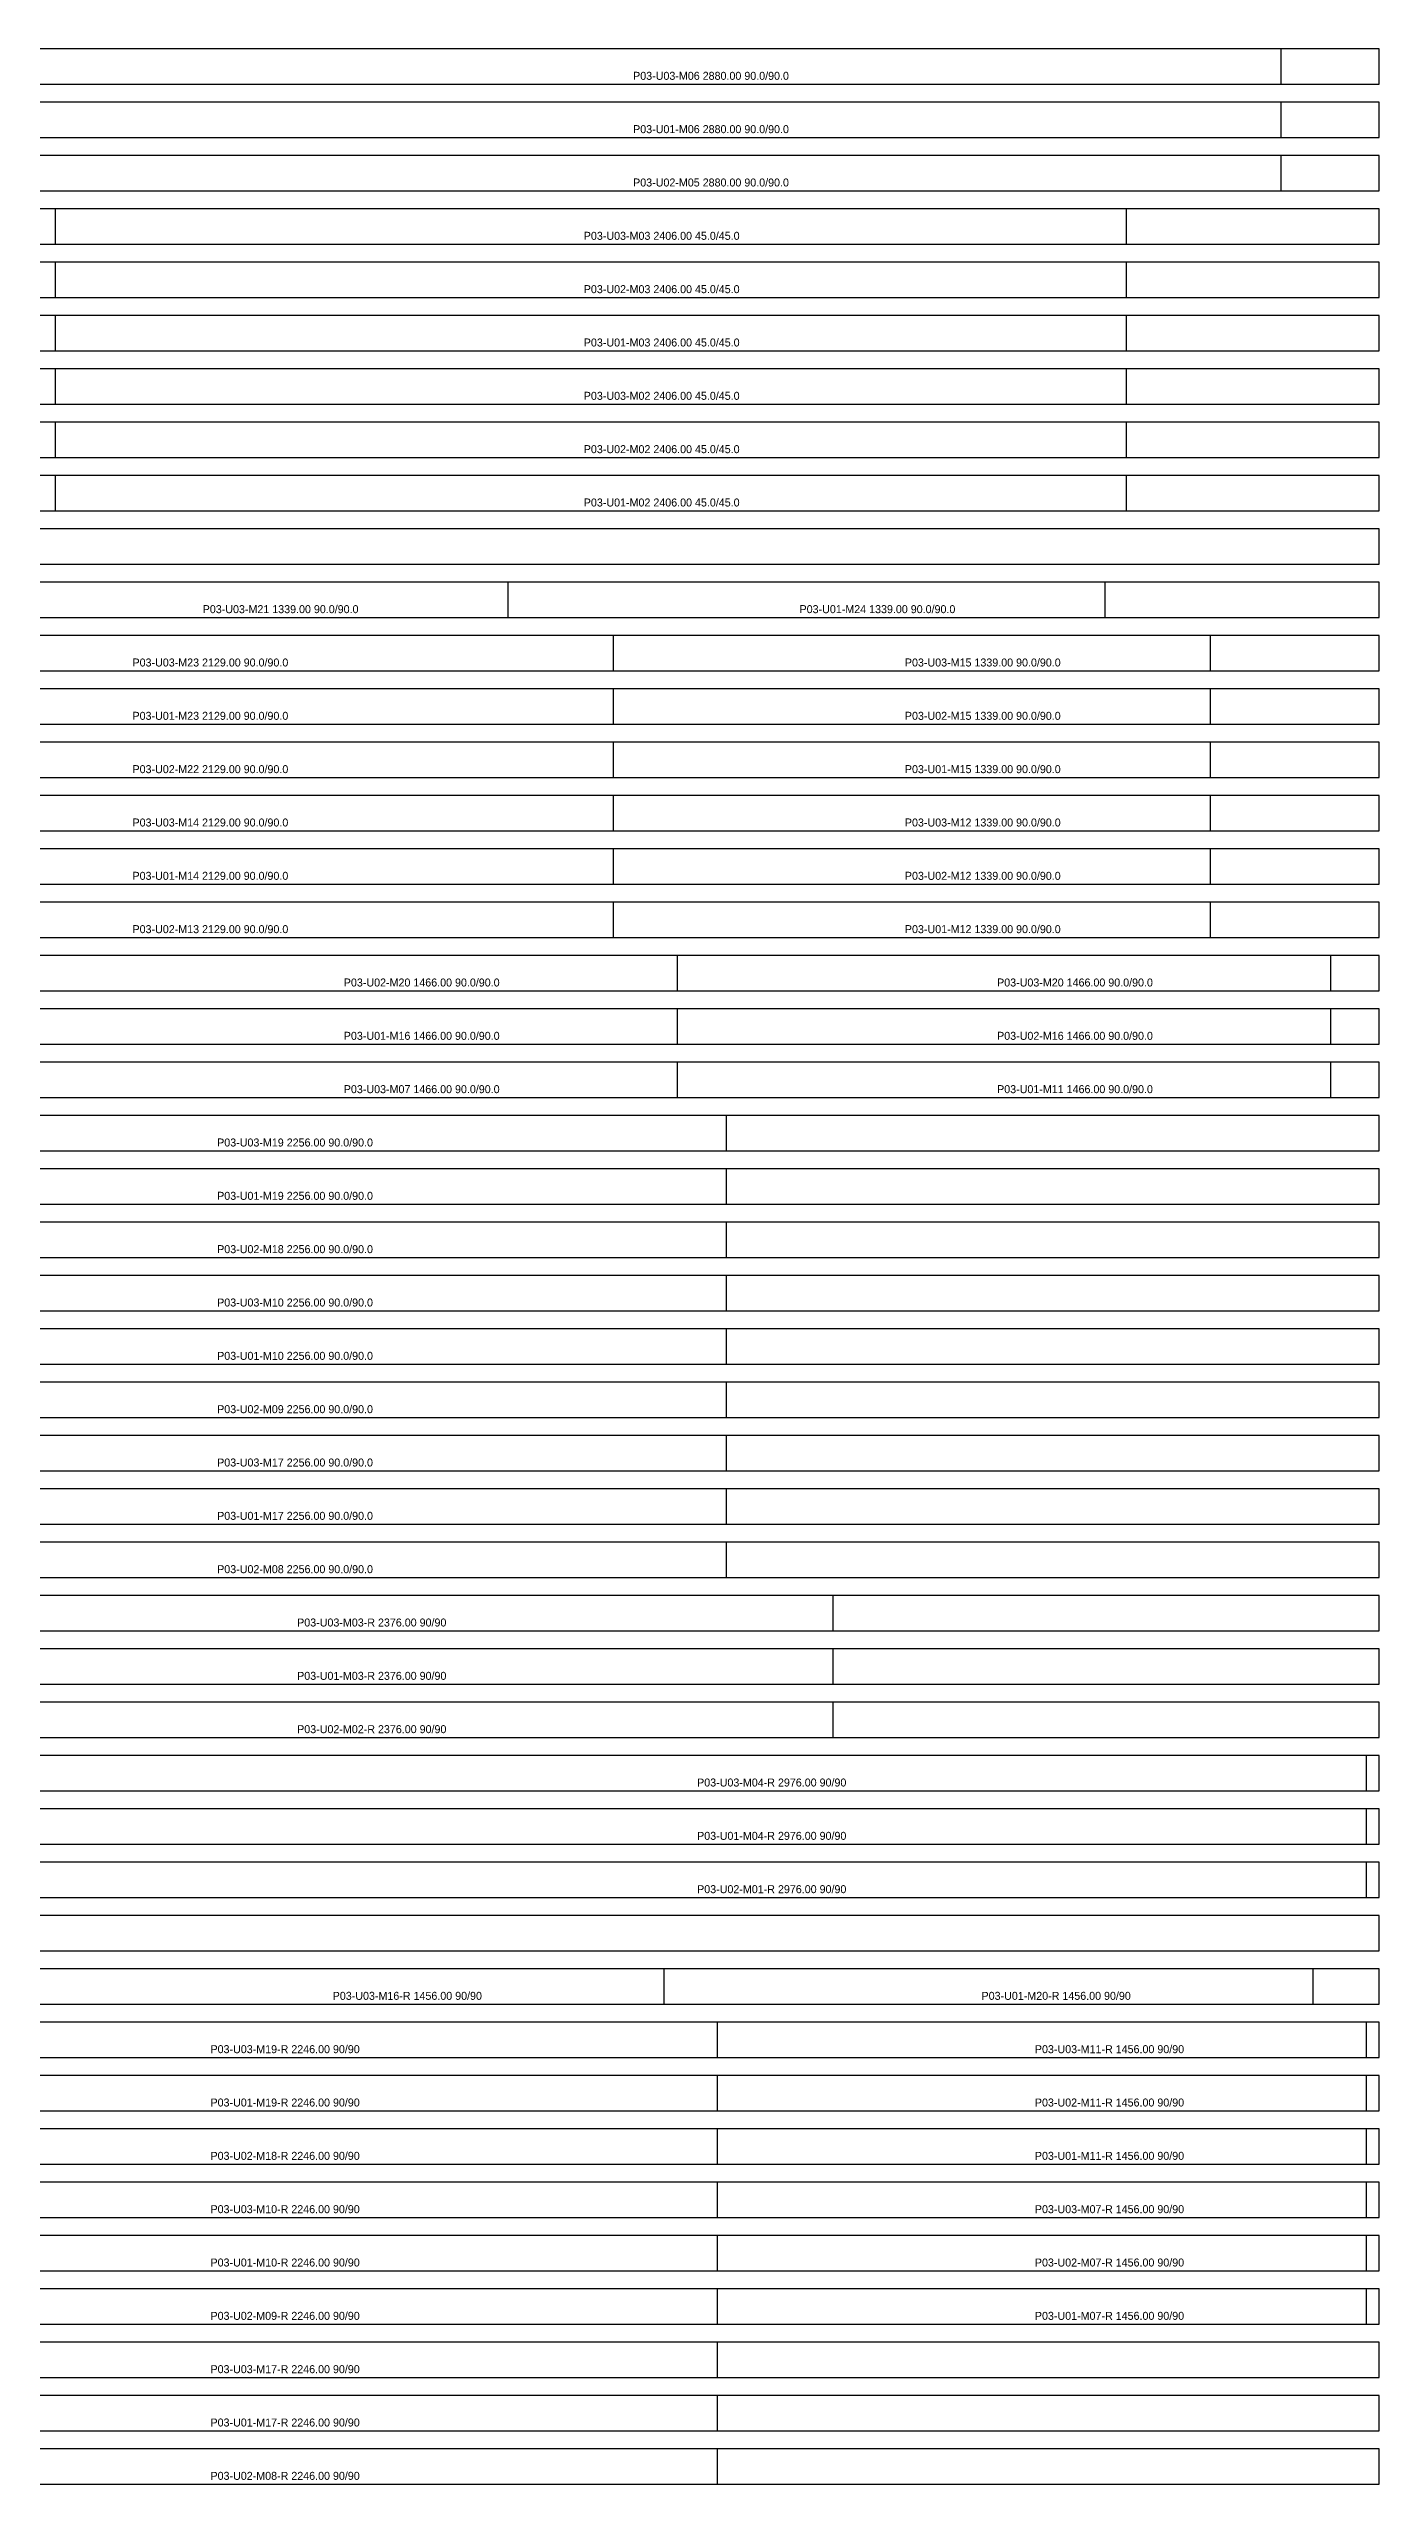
# Model space of a CAD drawing. Header units: millimetres. Extents: x 0 to 6000, y -27 to 5480.
# Drawn here: x 3006 to 6000, y 0 to 5480 of the extents above; entities that cross this region are included whole.
import ezdxf

# ---------------------------------------------------------------- set-up
doc = ezdxf.new("R2010")
doc.units = ezdxf.units.MM
for name, color, linetype in [('LABEL', 3, 'CONTINUOUS'), ('MARK', 5, 'CONTINUOUS'), ('OUTLINE', 7, 'CONTINUOUS')]:
    doc.layers.add(name, color=color, linetype=linetype)

msp = doc.modelspace()

# ---------------------------------------------------------------- linework, layer by layer
at = {"layer": 'MARK'}
for p, q in [((5779, 5400), (5779, 5480)), ((5779, 5280), (5779, 5360)), ((5779, 5160), (5779, 5240)), ((3021, 5040), (3021, 5120)), ((5431, 5040), (5431, 5120)), ((3021, 4920), (3021, 5000)), ((5431, 4920), (5431, 5000)), ((3021, 4800), (3021, 4880)), ((5431, 4800), (5431, 4880)), ((3021, 4680), (3021, 4760)), ((5431, 4680), (5431, 4760)), ((3021, 4560), (3021, 4640)), ((5431, 4560), (5431, 4640)), ((3021, 4440), (3021, 4520)), ((5431, 4440), (5431, 4520)), ((4040, 4200), (4040, 4280)), ((5383, 4200), (5383, 4280)), ((4277, 4080), (4277, 4160)), ((5620, 4080), (5620, 4160)), ((4277, 3960), (4277, 4040)), ((5620, 3960), (5620, 4040)), ((4277, 3840), (4277, 3920)), ((5620, 3840), (5620, 3920)), ((4277, 3720), (4277, 3800)), ((5620, 3720), (5620, 3800)), ((4277, 3600), (4277, 3680)), ((5620, 3600), (5620, 3680)), ((4277, 3480), (4277, 3560)), ((5620, 3480), (5620, 3560)), ((4421, 3360), (4421, 3440)), ((5891, 3360), (5891, 3440)), ((4421, 3240), (4421, 3320)), ((5891, 3240), (5891, 3320)), ((4421, 3120), (4421, 3200)), ((5891, 3120), (5891, 3200)), ((4531, 3000), (4531, 3080)), ((4531, 2880), (4531, 2960)), ((4531, 2760), (4531, 2840)), ((4531, 2640), (4531, 2720)), ((4531, 2520), (4531, 2600)), ((4531, 2400), (4531, 2480)), ((4531, 2280), (4531, 2360)), ((4531, 2160), (4531, 2240)), ((4531, 2040), (4531, 2120)), ((4771, 1920), (4771, 2000)), ((4771, 1800), (4771, 1880)), ((4771, 1680), (4771, 1760)), ((5971, 1560), (5971, 1640)), ((5971, 1440), (5971, 1520)), ((5971, 1320), (5971, 1400)), ((4391, 1080), (4391, 1160)), ((5851, 1080), (5851, 1160)), ((4511, 960), (4511, 1040)), ((5971, 960), (5971, 1040)), ((4511, 840), (4511, 920)), ((5971, 840), (5971, 920)), ((4511, 720), (4511, 800)), ((5971, 720), (5971, 800)), ((4511, 600), (4511, 680)), ((5971, 600), (5971, 680)), ((4511, 480), (4511, 560)), ((5971, 480), (5971, 560)), ((4511, 360), (4511, 440)), ((5971, 360), (5971, 440)), ((4511, 240), (4511, 320)), ((4511, 120), (4511, 200)), ((4511, 0), (4511, 80))]:
    msp.add_line(p, q, dxfattribs=at)
at = {"layer": 'OUTLINE'}
for points in [[(0, 5400), (6000, 5400), (6000, 5480), (0, 5480)], [(0, 5280), (6000, 5280), (6000, 5360), (0, 5360)], [(0, 5160), (6000, 5160), (6000, 5240), (0, 5240)], [(0, 5040), (6000, 5040), (6000, 5120), (0, 5120)], [(0, 4920), (6000, 4920), (6000, 5000), (0, 5000)], [(0, 4800), (6000, 4800), (6000, 4880), (0, 4880)], [(0, 4680), (6000, 4680), (6000, 4760), (0, 4760)], [(0, 4560), (6000, 4560), (6000, 4640), (0, 4640)], [(0, 4440), (6000, 4440), (6000, 4520), (0, 4520)], [(0, 4320), (6000, 4320), (6000, 4400), (0, 4400)], [(0, 4200), (6000, 4200), (6000, 4280), (0, 4280)], [(0, 4080), (6000, 4080), (6000, 4160), (0, 4160)], [(0, 3960), (6000, 3960), (6000, 4040), (0, 4040)], [(0, 3840), (6000, 3840), (6000, 3920), (0, 3920)], [(0, 3720), (6000, 3720), (6000, 3800), (0, 3800)], [(0, 3600), (6000, 3600), (6000, 3680), (0, 3680)], [(0, 3480), (6000, 3480), (6000, 3560), (0, 3560)], [(0, 3360), (6000, 3360), (6000, 3440), (0, 3440)], [(0, 3240), (6000, 3240), (6000, 3320), (0, 3320)], [(0, 3120), (6000, 3120), (6000, 3200), (0, 3200)], [(0, 3000), (6000, 3000), (6000, 3080), (0, 3080)], [(0, 2880), (6000, 2880), (6000, 2960), (0, 2960)], [(0, 2760), (6000, 2760), (6000, 2840), (0, 2840)], [(0, 2640), (6000, 2640), (6000, 2720), (0, 2720)], [(0, 2520), (6000, 2520), (6000, 2600), (0, 2600)], [(0, 2400), (6000, 2400), (6000, 2480), (0, 2480)], [(0, 2280), (6000, 2280), (6000, 2360), (0, 2360)], [(0, 2160), (6000, 2160), (6000, 2240), (0, 2240)], [(0, 2040), (6000, 2040), (6000, 2120), (0, 2120)], [(0, 1920), (6000, 1920), (6000, 2000), (0, 2000)], [(0, 1800), (6000, 1800), (6000, 1880), (0, 1880)], [(0, 1680), (6000, 1680), (6000, 1760), (0, 1760)], [(0, 1560), (6000, 1560), (6000, 1640), (0, 1640)], [(0, 1440), (6000, 1440), (6000, 1520), (0, 1520)], [(0, 1320), (6000, 1320), (6000, 1400), (0, 1400)], [(0, 1200), (6000, 1200), (6000, 1280), (0, 1280)], [(0, 1080), (6000, 1080), (6000, 1160), (0, 1160)], [(0, 960), (6000, 960), (6000, 1040), (0, 1040)], [(0, 840), (6000, 840), (6000, 920), (0, 920)], [(0, 720), (6000, 720), (6000, 800), (0, 800)], [(0, 600), (6000, 600), (6000, 680), (0, 680)], [(0, 480), (6000, 480), (6000, 560), (0, 560)], [(0, 360), (6000, 360), (6000, 440), (0, 440)], [(0, 240), (6000, 240), (6000, 320), (0, 320)], [(0, 120), (6000, 120), (6000, 200), (0, 200)], [(0, 0), (6000, 0), (6000, 80), (0, 80)]]:
    msp.add_lwpolyline(points, close=True, dxfattribs=at)

# ---------------------------------------------------------------- texts
at = {"layer": 'LABEL'}
for s, p in [('P03-U03-M06 2880.00 90.0/90.0', (4321, 5410)), ('P03-U01-M06 2880.00 90.0/90.0', (4321, 5290)), ('P03-U02-M05 2880.00 90.0/90.0', (4321, 5170)), ('P03-U03-M03 2406.00 45.0/45.0', (4210, 5050)), ('P03-U02-M03 2406.00 45.0/45.0', (4210, 4930)), ('P03-U01-M03 2406.00 45.0/45.0', (4210, 4810)), ('P03-U03-M02 2406.00 45.0/45.0', (4210, 4690)), ('P03-U02-M02 2406.00 45.0/45.0', (4210, 4570)), ('P03-U01-M02 2406.00 45.0/45.0', (4210, 4450)), ('P03-U03-M21 1339.00 90.0/90.0', (3352.5, 4210)), ('P03-U01-M24 1339.00 90.0/90.0', (4695.5, 4210)), ('P03-U03-M23 2129.00 90.0/90.0', (3194.5, 4090)), ('P03-U03-M15 1339.00 90.0/90.0', (4932.5, 4090)), ('P03-U01-M23 2129.00 90.0/90.0', (3194.5, 3970)), ('P03-U02-M15 1339.00 90.0/90.0', (4932.5, 3970)), ('P03-U02-M22 2129.00 90.0/90.0', (3194.5, 3850)), ('P03-U01-M15 1339.00 90.0/90.0', (4932.5, 3850)), ('P03-U03-M14 2129.00 90.0/90.0', (3194.5, 3730)), ('P03-U03-M12 1339.00 90.0/90.0', (4932.5, 3730)), ('P03-U01-M14 2129.00 90.0/90.0', (3194.5, 3610)), ('P03-U02-M12 1339.00 90.0/90.0', (4932.5, 3610)), ('P03-U02-M13 2129.00 90.0/90.0', (3194.5, 3490)), ('P03-U01-M12 1339.00 90.0/90.0', (4932.5, 3490)), ('P03-U02-M20 1466.00 90.0/90.0', (3670, 3370)), ('P03-U03-M20 1466.00 90.0/90.0', (5140, 3370)), ('P03-U01-M16 1466.00 90.0/90.0', (3670, 3250)), ('P03-U02-M16 1466.00 90.0/90.0', (5140, 3250)), ('P03-U03-M07 1466.00 90.0/90.0', (3670, 3130)), ('P03-U01-M11 1466.00 90.0/90.0', (5140, 3130)), ('P03-U03-M19 2256.00 90.0/90.0', (3385, 3010)), ('P03-U01-M19 2256.00 90.0/90.0', (3385, 2890)), ('P03-U02-M18 2256.00 90.0/90.0', (3385, 2770)), ('P03-U03-M10 2256.00 90.0/90.0', (3385, 2650)), ('P03-U01-M10 2256.00 90.0/90.0', (3385, 2530)), ('P03-U02-M09 2256.00 90.0/90.0', (3385, 2410)), ('P03-U03-M17 2256.00 90.0/90.0', (3385, 2290)), ('P03-U01-M17 2256.00 90.0/90.0', (3385, 2170)), ('P03-U02-M08 2256.00 90.0/90.0', (3385, 2050)), ('P03-U03-M03-R 2376.00 90/90', (3565, 1930)), ('P03-U01-M03-R 2376.00 90/90', (3565, 1810)), ('P03-U02-M02-R 2376.00 90/90', (3565, 1690)), ('P03-U03-M04-R 2976.00 90/90', (4465, 1570)), ('P03-U01-M04-R 2976.00 90/90', (4465, 1450)), ('P03-U02-M01-R 2976.00 90/90', (4465, 1330)), ('P03-U03-M16-R 1456.00 90/90', (3645, 1090)), ('P03-U01-M20-R 1456.00 90/90', (5105, 1090)), ('P03-U03-M19-R 2246.00 90/90', (3370, 970)), ('P03-U03-M11-R 1456.00 90/90', (5225, 970)), ('P03-U01-M19-R 2246.00 90/90', (3370, 850)), ('P03-U02-M11-R 1456.00 90/90', (5225, 850)), ('P03-U02-M18-R 2246.00 90/90', (3370, 730)), ('P03-U01-M11-R 1456.00 90/90', (5225, 730)), ('P03-U03-M10-R 2246.00 90/90', (3370, 610)), ('P03-U03-M07-R 1456.00 90/90', (5225, 610)), ('P03-U01-M10-R 2246.00 90/90', (3370, 490)), ('P03-U02-M07-R 1456.00 90/90', (5225, 490)), ('P03-U02-M09-R 2246.00 90/90', (3370, 370)), ('P03-U01-M07-R 1456.00 90/90', (5225, 370)), ('P03-U03-M17-R 2246.00 90/90', (3370, 250)), ('P03-U01-M17-R 2246.00 90/90', (3370, 130)), ('P03-U02-M08-R 2246.00 90/90', (3370, 10))]:
    msp.add_text(s, height=18, dxfattribs=at).set_placement(p)

doc.saveas('drawing.dxf')
